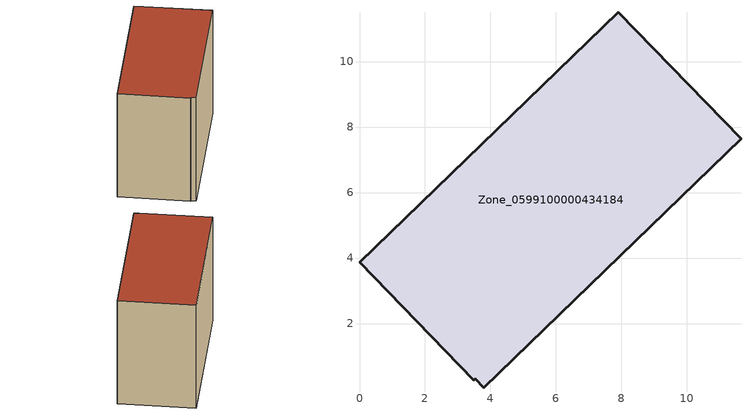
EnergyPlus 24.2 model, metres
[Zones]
Zone_0599100000434184
 floor ground (C_G): 3.79,0.04 3.53,0.31 3.48,0.27 0,3.88 7.9,11.51 11.65,7.64 z0
 wall outside (C_F): 7.9,11.51 0,3.88 3.48,0.27 3.53,0.31 3.79,0.04 11.65,7.64 7.9,11.51 z0:8.37
 roof outside (C_R): 3.53,0.31 3.79,0.04 11.65,7.64 7.9,11.51 0,3.88 3.48,0.27 z8.37
[BUILDING]
Pand.0599100000434184: North Axis=0; Terrain=City; Loads Convergence Tolerance Value=0.04; Temperature Convergence Tolerance Value=0.4; Solar Distribution=FullExterior; Maximum Number of Warmup Days=25; Minimum Number of Warmup Days=1
[Site:Location]
Rotterdam.The.Hague.AP_ZH_NLD Design_Conditions: Latitude=51.96; Longitude=4.45; Time Zone=1; Elevation=-4.5
[SITE:GROUNDTEMPERATURE:BUILDINGSURFACE]
18, 18, 18, 18, 18, 18, 18, 18, 18, 18, 18, 18
[MATERIAL] Thermal Absorptance=0.9; Solar Absorptance=0.7; Visible Absorptance=0.7
Name | Roughness | Thickness | Conductivity | Density | Specific Heat
G.TI.2006-2014 | MediumSmooth | 0.15 | 0.06 | 540 | 1210
F.TI.2006-2014 | Rough | 0.3 | 0.12 | 1920 | 840
R.TI.2006-2014 | MediumRough | 0.2 | 0.08 | 1500 | 1000
[CONSTRUCTION]
C_G: G.TI.2006-2014
C_F: F.TI.2006-2014
C_R: R.TI.2006-2014
[ZONE]
Zone_0599100000434184: Type=1; Multiplier=1; Ceiling Height=Autocalculate; Volume=Autocalculate; Floor Area=autocalculate; Part of Total Floor Area=Yes
[ZONEINFILTRATION:DESIGNFLOWRATE]
Infil_Zone_0599100000434184: Zone or ZoneList or Space or SpaceList=Zone_0599100000434184; Schedule=AlwaysOn; Design Flow Rate Calculation Method=Flow/Area; Flow Rate per Floor Area=0.0015; Constant Term Coefficient=1; Temperature Term Coefficient=0; Velocity Term Coefficient=0; Velocity Squared Term Coefficient=0
[HVACTEMPLATE:ZONE:IDEALLOADSAIRSYSTEM]
Zone_0599100000434184: Maximum Heating Supply Air Temperature=50; Minimum Cooling Supply Air Temperature=13; Maximum Heating Supply Air Humidity Ratio=0.0156; Minimum Cooling Supply Air Humidity Ratio=0.0077; Heating Limit=NoLimit; Cooling Limit=NoLimit; Dehumidification Control Type=ConstantSensibleHeatRatio; Cooling Sensible Heat Ratio=0.7; Dehumidification Setpoint=60; Humidification Control Type=None; Humidification Setpoint=30; Outdoor Air Method=None; Outdoor Air Flow Rate per Person=0.00944; Outdoor Air Flow Rate per Zone Floor Area=0; Outdoor Air Flow Rate per Zone=0; Demand Controlled Ventilation Type=None; Outdoor Air Economizer Type=NoEconomizer; Heat Recovery Type=None; Sensible Heat Recovery Effectiveness=0.7; Latent Heat Recovery Effectiveness=0.65
[ZONECONTROL:THERMOSTAT]
ThermostatControl_Zone_0599100000434184: Zone or ZoneList=Zone_0599100000434184; Control Type Schedule=DualSetpointControlType; Control 1=Thermostat_Zone_0599100000434184; Temperature Difference Between Cutout And Setpoint=0
[THERMOSTATSETPOINT:DUALSETPOINT]
Thermostat_Zone_0599100000434184: Heating Setpoint Temperature Schedule=HeatingSetpoint_Zone_0599100000434184; Cooling Setpoint Temperature Schedule=CoolingSetpoint_Zone_0599100000434184
[SCHEDULE:COMPACT]
HeatingSetpoint_Zone_0599100000434184: Through: 12/31, For: AllDays, Until: 24:00, 21
CoolingSetpoint_Zone_0599100000434184: Through: 12/31, For: AllDays, Until: 24:00, 24
DualSetpointControlType: Through: 12/31, For: AllDays, Until: 24:00, 4
AlwaysOn: Through: 12/31, For: AllDays, Until: 24:00, 1
